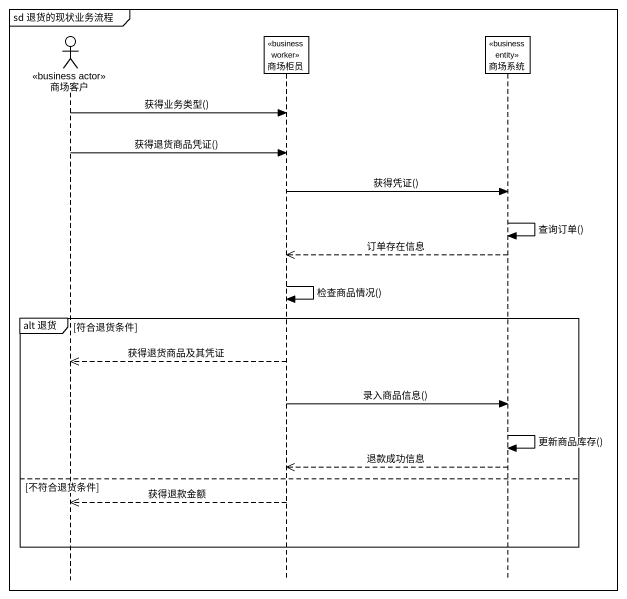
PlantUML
@startuml
mainframe sd 退货的现状业务流程
hide footbox
actor 商场客户 <<business actor>>
participant 商场柜员 <<business worker>>
participant 商场系统 <<business entity>>

商场客户 -> 商场柜员 : 获得业务类型()
商场客户 -> 商场柜员 : 获得退货商品凭证()
商场柜员 -> 商场系统 : 获得凭证()
商场系统 -> 商场系统 : 查询订单()
商场系统 -->> 商场柜员 : 订单存在信息
商场柜员 -> 商场柜员 : 检查商品情况()
group alt 退货 [符合退货条件]
  商场柜员 -->> 商场客户 : 获得退货商品及其凭证
  商场柜员 -> 商场系统 : 录入商品信息()
  商场系统 -> 商场系统 : 更新商品库存()
  商场系统 -->> 商场柜员 : 退款成功信息
else 不符合退货条件
  商场柜员 -->> 商场客户 : 获得退款金额
end
@enduml
